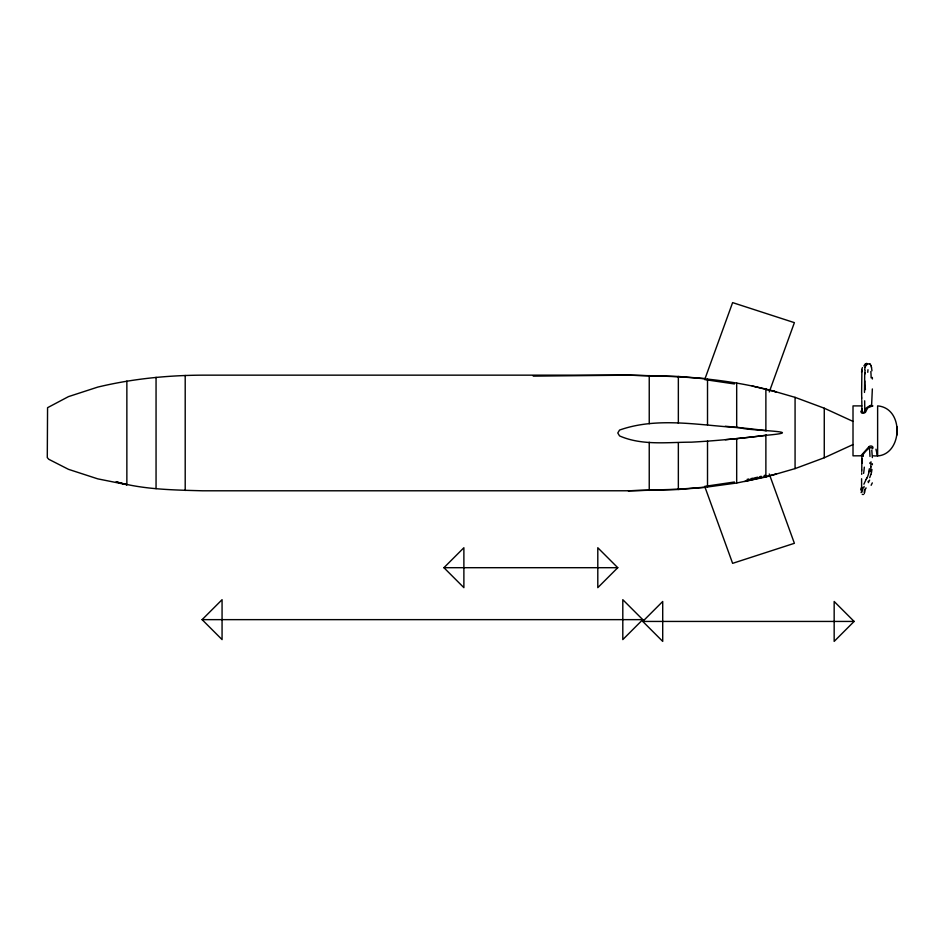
<?xml version="1.0" encoding="UTF-8"?>
<svg xmlns="http://www.w3.org/2000/svg" width="944" height="944" viewBox="0 0 944 944"><rect width="100%" height="100%" fill="white"/><g stroke="black" fill="none" stroke-linecap="round" stroke-linejoin="round"><path stroke-width="1.42" d="M864.362 489.547L864.409 492.957M861.766 469.876L861.896 456.212M861.719 472.826L861.695 474.336M861.589 478.75L861.636 492.343M861.294 411.313L861.943 410.852L861.789 400.492M872.35 388.94L871.607 405.33L872.881 405.944L869.99 405.908M872.374 463.716L872.339 464.743M869.884 462.784L869.849 463.492M877.625 455.822L877.625 405.896C905.921 408.174 902.287 459.421 873.283 455.799M864.728 373.01L864.492 392.444M861.872 372.75L861.612 393.034M871.949 469.475L871.501 472.342M869.353 468.731L868.846 471.705M864.857 372.078L865.188 370.355M862.002 371.842L862.332 370.142M861.671 492.19L861.872 491.057M864.739 491.34L864.444 492.91M862.002 490.384L862.332 488.909M864.857 490.691L865.188 489.275M864.787 411.218C863.087 408.481 872.421 404.516 871.324 405.224M865.447 411.985L867.89 407.761L872.244 406.05M861.943 410.805L862.356 409.59M865.483 411.879L864.562 411.749M861.341 410.947L862.285 408.905M769.266 391.961L794.388 322.647L732.615 302.611L704.708 379.582L734.432 383.948M863.902 484.225L865.495 480.685M866.875 477.747L866.026 479.587M865.849 479.965L865.754 480.154M863.902 365.906L865.329 364.018M861.955 456.153C864.102 452.636 870.923 444.577 872.445 448.719A2.277 1.711 -3.1 0 0 872.091 446.3A2.277 1.711 -3.1 0 0 868.834 446.854L861.317 455.291L862.993 455.751M202.11 619.642L222.064 599.688L222.064 639.595L202.11 619.642L642.758 619.642L622.804 639.595L622.804 599.688L642.758 619.642M443.928 567.698L463.882 547.744L463.882 587.652L443.928 567.698L617.765 567.698L597.8 587.652L597.8 547.744L617.765 567.698M642.758 621.435L662.712 601.481L662.712 641.389L642.758 621.435L854.119 621.435L834.166 641.389L834.166 601.481L854.119 621.435M868.834 446.972L869.554 448.813M865.412 363.947L866.769 363.346M774.906 474.454L795.072 468.602L824.265 457.757L853.01 444.565M863.725 494.444L862.273 494.408M764.144 475.493L764.852 475.292M744.674 481.511L776.428 474.006L765.879 477.003L736.686 483.009L707.516 486.986L678.347 489.24L628.326 490.797L678.347 489.488L705.428 487.364M759.554 476.767L761.253 476.283M705.428 378.591L678.347 376.467L628.999 375.157L202.689 375.157C167.407 375.311 132.089 378.839 97.751 387.099L68.452 396.633L47.566 407.69L47.283 457.58L48.781 459.291L68.452 469.321L97.751 478.856L126.862 484.685L116.077 481.829C144.125 489.653 173.743 489.971 202.689 490.797L628.846 490.774M754.586 477.865L757.82 477.192M747.058 479.41L748.946 479.021M750.822 478.643L753.336 478.124M734.432 482.006L704.708 486.384L732.615 563.344L794.388 543.307L769.266 473.994M766.363 435.267C812.406 431.184 745.111 430.735 740.981 427.785C700.967 425.685 658.228 416.375 619.559 430.063L617.765 432.977L619.559 435.904C641.896 445.769 667.55 442.181 691.315 442.17C716.402 440.789 741.429 438.346 766.363 435.267A1232.982 1232.982 0 0 1 725.287 439.703M862.12 456.188L862.993 456.153M533.23 376.125L628.857 375.157L620.208 375.216M628.728 375.157L653.555 375.948C693.25 376.632 733.122 380.491 771.614 390.556L795.072 397.353L824.265 408.209L853.01 421.402M863.146 455.81L853.01 455.822L853.01 405.896L861.778 405.896M752.25 386.025L776.428 391.961L772.558 390.828M871.513 367.381L871.949 370.791M871.796 450.111L872.35 457.58M869.636 449.899L869.979 456.459M861.624 393.377L861.742 397.884M872.339 377.447L872.374 379.004M864.763 408.717L864.669 400.799M864.775 409.023L864.775 409.625M896.8 426.487L896.8 435.231M824.265 408.209L824.265 457.757M795.072 397.353L795.072 468.602M765.879 388.893L765.879 430.629M765.879 435.326L765.879 477.062M736.686 382.945L736.686 427.372M736.686 438.594L736.686 483.009M707.516 378.981L707.516 424.812M707.516 441.155L707.516 486.986M678.347 376.467L678.347 423.325M678.347 442.63L678.347 489.488M649.236 375.535L649.236 423.726M649.236 442.229L649.236 490.42M185.201 375.464L185.201 490.502M156.055 377.317L156.055 488.638M126.862 381.057L126.862 484.897M865.565 411.997A2.336 1.44 -12.6 0 1 862.45 413.224A2.336 1.44 -12.6 0 1 861.412 411.336M864.728 411.938A1.558 1.133 -4.6 0 1 862.12 410.852M864.669 369.682A53.147 23.045 55 0 1 865.176 367.228M861.671 369.623A67.744 31.648 44.1 0 1 862.45 367.617M861.553 372.078A41.63 11.588 74.1 0 1 861.707 371.193M861.719 398.085A58.87 3.752 -88.3 0 1 861.742 399.371M864.822 385.282A31.695 2.171 -88.1 0 1 865.412 389.553M865.105 373.836A39.046 10.054 76.4 0 1 865.211 372.88M867.772 372.325A66.741 30.114 50 0 1 867.984 369.706M864.94 367.074A51.967 24.273 46.7 0 1 866.356 365.328M866.38 365.139A33.878 14.396 59.7 0 1 867.524 364.183M867.524 363.959A15.741 6.23 68.9 0 1 869.908 364.231M869.766 363.676A5.853 2.124 87.9 0 1 870.993 365.847M871.064 365.694A10.089 3.977 -87.9 0 1 871.454 367.44M870.84 371.499A55.838 23.919 -86.7 0 1 871.159 377.883M864.822 380.951A122.744 61.478 -85.5 0 1 864.728 389.825M875.938 449.191A119.274 45.064 -58.3 0 1 877.035 454.737M870.982 461.781A53.867 15.257 -67.2 0 1 870.71 466.95M869.153 471.268A7.068 1.64 -70.2 0 1 866.934 478.148M868.315 482.655A53.147 12.248 -49.3 0 1 869.625 480.107M860.798 489.948A67.744 21.417 -40.5 0 1 861.188 487.918M861.176 492.65A41.63 3.717 -68 0 1 861.235 492.119M862.191 458.572A25.217 0.767 -88.9 0 1 862.32 463.032M861.742 470.053A58.87 3.41 -87.7 0 1 861.719 471.504M865.849 488.614A39.058 2.655 -70.3 0 1 866.037 487.847M871.135 485.287A66.741 18.113 -45.2 0 1 872.315 482.88M862.521 489.547A51.967 15.139 -42.3 0 1 862.745 487.399M863.795 487.977A33.89 6.195 -52.7 0 1 864.138 486.42M868.303 481.263A15.741 1.381 -59.3 0 1 868.079 481.57M870.816 474.466A5.853 0.897 -70.4 0 1 869.695 477.652M871.418 472.46A10.089 2.277 -70.5 0 1 871.017 474.242M870.993 466.749A55.838 14.443 -69.1 0 1 870.474 471.434M864.326 467.162A122.744 37.972 -65.1 0 1 863.618 473.404M725.287 426.251A1232.982 1232.982 0 0 1 766.363 430.688"/></g></svg>
